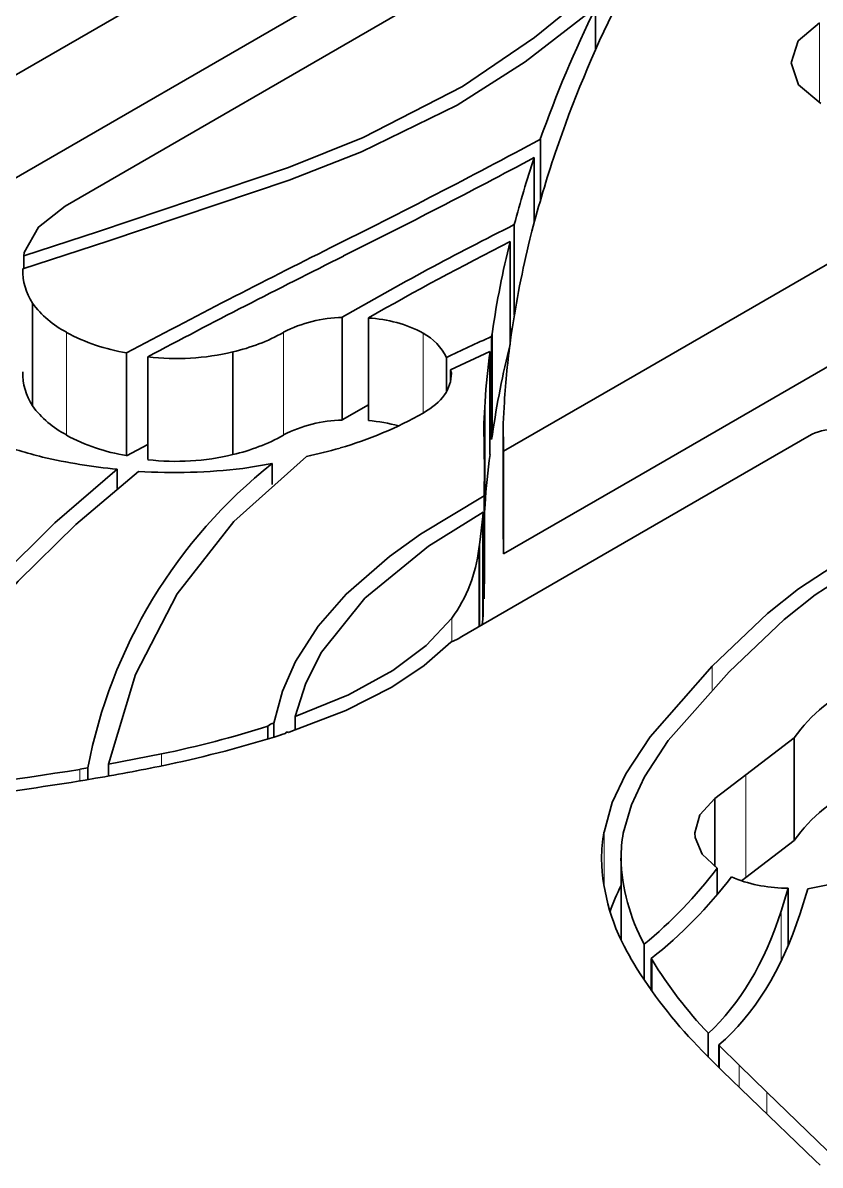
# Model space of a CAD drawing. Extents: x 315 to 857, y 212 to 651.
# Drawn here: x 714.057 to 717.227, y 626.484 to 631.024 of the extents above; entities that cross this region are included whole.
import ezdxf

# ---------------------------------------------------------------- set-up
doc = ezdxf.new("R2010")
doc.units = 0

msp = doc.modelspace()

# ---------------------------------------------------------------- linework, layer by layer
at = {"color": 7, "lineweight": 35, "ltscale": 0.061499}
for p, q in [((715.8058, 631.8425), (713.6755, 630.6125)), ((715.8058, 631.4343), (713.6755, 630.2042))]:
    msp.add_line(p, q, dxfattribs=at)
at = {"color": 7, "lineweight": 35, "ltscale": 0.0615}
msp.add_line((714.2249, 630.2953), (716.3553, 631.5253), dxfattribs=at)
at = {"color": 7, "lineweight": 35, "ltscale": 0.004189}
msp.add_line((716.3341, 631.0843), (716.3341, 630.9167), dxfattribs=at)
at = {"color": 7, "lineweight": 13, "ltscale": 0.00793}
for p, q in [((717.2244, 631.0235), (717.2244, 630.7063)), ((715.6489, 629.7903), (715.6489, 629.4731))]:
    msp.add_line(p, q, dxfattribs=at)
at = {"color": 7, "lineweight": 35, "ltscale": 0.006104}
msp.add_line((716.1146, 630.5614), (716.1146, 630.3173), dxfattribs=at)
at = {"color": 7, "lineweight": 35, "ltscale": 0.001079}
msp.add_line((716.1736, 630.5056), (716.1877, 630.5464), dxfattribs=at)
at = {"color": 7, "lineweight": 35, "ltscale": 0.006468}
msp.add_line((716.0901, 630.4881), (716.0901, 630.2294), dxfattribs=at)
at = {"color": 7, "lineweight": 35, "ltscale": 0.032576}
for p, q in [((717.619, 630.2743), (716.4905, 629.6228)), ((717.619, 629.866), (716.4905, 629.2145))]:
    msp.add_line(p, q, dxfattribs=at)
at = {"color": 7, "lineweight": 35, "ltscale": 0.00899}
msp.add_line((716.011, 630.2217), (716.011, 629.8621), dxfattribs=at)
at = {"color": 7, "lineweight": 35, "ltscale": 0.007782}
msp.add_line((714.3572, 630.1945), (714.0612, 630.0981), dxfattribs=at)
at = {"color": 7, "lineweight": 35, "ltscale": 0.00082306}
msp.add_line((716.0733, 630.1639), (716.0814, 630.1958), dxfattribs=at)
at = {"color": 7, "lineweight": 35, "ltscale": 0.008887}
msp.add_line((714.0569, 630.0455), (714.3949, 630.1558), dxfattribs=at)
at = {"color": 7, "lineweight": 35, "ltscale": 0.010207}
for p, q in [((715.9942, 630.1542), (715.9942, 629.7459)), ((714.0959, 629.9101), (714.0959, 629.5018)), ((715.4313, 629.8513), (715.4313, 629.443)), ((715.9208, 629.7766), (715.9208, 629.3683)), ((714.892, 629.7159), (714.892, 629.3076)), ((715.9683, 629.3264), (715.9683, 628.9182)), ((715.8928, 629.2374), (715.8928, 628.8291)), ((715.891, 629.1434), (715.891, 628.7352)), ((715.8859, 629.0616), (715.8859, 628.6533)), ((715.887, 629.0787), (715.887, 628.6705)), ((717.1238, 628.1824), (717.1238, 627.7742))]:
    msp.add_line(p, q, dxfattribs=at)
at = {"color": 7, "lineweight": 35, "ltscale": 0.000318441}
msp.add_line((714.0612, 630.0981), (714.0623, 630.1108), dxfattribs=at)
at = {"color": 7, "lineweight": 35, "ltscale": 0.001282}
msp.add_line((714.0612, 630.0981), (714.0612, 630.0469), dxfattribs=at)
at = {"color": 7, "lineweight": 35, "ltscale": 0.010205}
for p, q in [((715.327, 629.8538), (715.327, 629.4456)), ((715.9144, 629.7169), (715.9144, 629.3087)), ((714.4693, 629.7116), (714.4693, 629.3034)), ((714.5534, 629.6961), (714.5534, 629.2879)), ((715.9671, 629.4186), (715.9671, 629.0104)), ((715.9684, 629.3213), (715.9684, 628.9131))]:
    msp.add_line(p, q, dxfattribs=at)
at = {"color": 7, "lineweight": 35, "ltscale": 0.000255898}
msp.add_line((716.0034, 629.8096), (715.9942, 629.8051), dxfattribs=at)
at = {"color": 7, "lineweight": 13, "ltscale": 0.010205}
for p, q in [((714.2305, 629.7935), (714.2305, 629.3853)), ((715.8918, 629.1663), (715.8918, 628.7581))]:
    msp.add_line(p, q, dxfattribs=at)
at = {"color": 7, "lineweight": 13, "ltscale": 0.010207}
for p, q in [((715.0939, 629.7935), (715.0939, 629.3853)), ((715.9238, 629.7963), (715.9238, 629.388)), ((715.8947, 629.5178), (715.8947, 629.1096)), ((716.9314, 628.0356), (716.9314, 627.6273))]:
    msp.add_line(p, q, dxfattribs=at)
at = {"color": 7, "lineweight": 35, "ltscale": 0.000498271}
for p, q in [((715.9238, 629.7963), (715.9208, 629.7766)), ((715.9238, 629.388), (715.9208, 629.3683))]:
    msp.add_line(p, q, dxfattribs=at)
at = {"color": 7, "lineweight": 35, "ltscale": 0.00072161}
msp.add_line((715.9961, 629.764), (716.0002, 629.7926), dxfattribs=at)
at = {"color": 7, "lineweight": 35, "ltscale": 0.004335}
msp.add_line((715.757, 629.6443), (715.9144, 629.7169), dxfattribs=at)
at = {"color": 7, "lineweight": 35, "ltscale": 0.003406}
msp.add_line((715.741, 629.6937), (715.741, 629.5574), dxfattribs=at)
at = {"color": 7, "lineweight": 35, "ltscale": 0.000330539}
msp.add_line((715.761, 629.6317), (715.757, 629.6443), dxfattribs=at)
at = {"color": 7, "lineweight": 35, "ltscale": 0.001178}
msp.add_line((715.757, 629.6443), (715.757, 629.5972), dxfattribs=at)
at = {"color": 7, "lineweight": 35, "ltscale": 0.015074}
msp.add_line((716.4905, 629.6228), (715.9684, 629.3213), dxfattribs=at)
at = {"color": 7, "lineweight": 35, "ltscale": 0.003007}
msp.add_line((715.4313, 629.5054), (715.327, 629.4456), dxfattribs=at)
at = {"color": 7, "lineweight": 35, "ltscale": 0.002141}
msp.add_line((715.8947, 629.5178), (715.8903, 629.4323), dxfattribs=at)
at = {"color": 7, "lineweight": 35, "ltscale": 0.002112}
msp.add_line((715.9672, 629.4318), (715.9716, 629.5161), dxfattribs=at)
at = {"color": 7, "lineweight": 35, "ltscale": 0.00014801}
msp.add_line((715.8901, 629.4252), (715.8901, 629.4193), dxfattribs=at)
at = {"color": 7, "lineweight": 35, "ltscale": 0.002001}
msp.add_line((715.8901, 629.4193), (715.8914, 629.3393), dxfattribs=at)
at = {"color": 7, "lineweight": 35, "ltscale": 0.000186157}
msp.add_line((715.8903, 629.4323), (715.8903, 629.4249), dxfattribs=at)
at = {"color": 7, "lineweight": 35, "ltscale": 0.00072937}
msp.add_line((715.8903, 629.4268), (715.8903, 629.3976), dxfattribs=at)
at = {"color": 7, "lineweight": 35, "ltscale": 0.000184657}
msp.add_line((715.9671, 629.4244), (715.9672, 629.4318), dxfattribs=at)
at = {"color": 7, "lineweight": 35, "ltscale": 0.000144958}
msp.add_line((715.9671, 629.4186), (715.9671, 629.4244), dxfattribs=at)
at = {"color": 7, "lineweight": 35, "ltscale": 0.001969}
msp.add_line((715.9683, 629.3398), (715.9671, 629.4186), dxfattribs=at)
at = {"color": 7, "lineweight": 35, "ltscale": 0.003989}
msp.add_line((717.0455, 629.3024), (717.1837, 629.3821), dxfattribs=at)
at = {"color": 7, "lineweight": 35, "ltscale": 0.002385}
msp.add_line((714.5535, 629.3483), (714.4693, 629.3034), dxfattribs=at)
at = {"color": 7, "lineweight": 35, "ltscale": 0.002548}
msp.add_line((715.8914, 629.3393), (715.8928, 629.2374), dxfattribs=at)
at = {"color": 7, "lineweight": 35, "ltscale": 0.00046387}
msp.add_line((715.9684, 629.3213), (715.9683, 629.3398), dxfattribs=at)
at = {"color": 7, "lineweight": 13, "ltscale": 0.000306702}
msp.add_line((715.9683, 629.3398), (715.9683, 629.3276), dxfattribs=at)
at = {"color": 7, "lineweight": 35, "ltscale": 0.002955}
msp.add_line((714.9313, 629.253), (715.0479, 629.2726), dxfattribs=at)
at = {"color": 7, "lineweight": 35, "ltscale": 0.0021}
msp.add_line((715.0479, 629.2726), (715.0479, 629.1886), dxfattribs=at)
at = {"color": 7, "lineweight": 35, "ltscale": 0.035898}
msp.add_line((715.802, 628.5844), (717.0455, 629.3024), dxfattribs=at)
at = {"color": 7, "lineweight": 35, "ltscale": 0.001915}
msp.add_line((714.4325, 629.2498), (714.4325, 629.1732), dxfattribs=at)
at = {"color": 7, "lineweight": 35, "ltscale": 0.001778}
msp.add_line((715.8928, 629.2374), (715.8918, 629.1663), dxfattribs=at)
at = {"color": 7, "lineweight": 35, "ltscale": 0.015073}
msp.add_line((716.4905, 629.2145), (715.9684, 628.9131), dxfattribs=at)
at = {"color": 7, "lineweight": 35, "ltscale": 0.000571078}
msp.add_line((715.8918, 629.1663), (715.891, 629.1434), dxfattribs=at)
at = {"color": 7, "lineweight": 35, "ltscale": 0.000761359}
msp.add_line((715.8947, 629.1096), (715.8928, 629.0792), dxfattribs=at)
at = {"color": 7, "lineweight": 35, "ltscale": 0.002569}
msp.add_line((715.8859, 629.0616), (715.8742, 628.9595), dxfattribs=at)
at = {"color": 7, "lineweight": 35, "ltscale": 0.000429751}
for p, q in [((715.887, 629.0787), (715.8859, 629.0616)), ((715.887, 628.6705), (715.8859, 628.6533))]:
    msp.add_line(p, q, dxfattribs=at)
at = {"color": 7, "lineweight": 35, "ltscale": 0.00197}
msp.add_line((715.9683, 628.9316), (715.9671, 629.0104), dxfattribs=at)
at = {"color": 7, "lineweight": 35, "ltscale": 0.000675432}
msp.add_line((715.8742, 628.9595), (715.8703, 628.9327), dxfattribs=at)
at = {"color": 7, "lineweight": 13, "ltscale": 0.008334}
msp.add_line((715.8742, 628.9595), (715.8742, 628.6261), dxfattribs=at)
at = {"color": 7, "lineweight": 13, "ltscale": 0.007722}
msp.add_line((715.8703, 628.9327), (715.8703, 628.6238), dxfattribs=at)
at = {"color": 7, "lineweight": 35, "ltscale": 0.001776}
msp.add_line((715.8928, 628.8291), (715.8918, 628.7581), dxfattribs=at)
at = {"color": 7, "lineweight": 35, "ltscale": 0.000572603}
msp.add_line((715.8918, 628.7581), (715.891, 628.7352), dxfattribs=at)
at = {"color": 7, "lineweight": 13, "ltscale": 0.002365}
msp.add_line((715.7629, 628.6581), (715.7629, 628.5635), dxfattribs=at)
at = {"color": 7, "lineweight": 35, "ltscale": 0.000546139}
msp.add_line((715.8859, 628.6533), (715.8836, 628.6316), dxfattribs=at)
at = {"color": 7, "lineweight": 35, "ltscale": 0.000414301}
msp.add_line((715.7877, 628.5761), (715.802, 628.5844), dxfattribs=at)
at = {"color": 7, "lineweight": 35, "ltscale": 0.000717199}
msp.add_line((715.7592, 628.5618), (715.7849, 628.5745), dxfattribs=at)
at = {"color": 7, "lineweight": 35, "ltscale": 7.93017e-05}
msp.add_line((715.7849, 628.5745), (715.7877, 628.5761), dxfattribs=at)
at = {"color": 7, "lineweight": 13, "ltscale": 0.002299}
msp.add_line((716.7975, 628.467), (716.7975, 628.375), dxfattribs=at)
at = {"color": 7, "lineweight": 35, "ltscale": 0.001344}
msp.add_line((715.1397, 628.2668), (715.1397, 628.213), dxfattribs=at)
at = {"color": 7, "lineweight": 35, "ltscale": 0.001266}
msp.add_line((715.0313, 628.2284), (715.0313, 628.1777), dxfattribs=at)
at = {"color": 7, "lineweight": 35, "ltscale": 0.001387}
msp.add_line((715.0543, 628.2403), (715.0543, 628.1848), dxfattribs=at)
at = {"color": 7, "lineweight": 35, "ltscale": 0.000538021}
msp.add_line((715.0834, 628.1941), (715.1039, 628.2008), dxfattribs=at)
at = {"color": 7, "lineweight": 35, "ltscale": 0.000261545}
msp.add_line((715.1132, 628.204), (715.123, 628.2074), dxfattribs=at)
at = {"color": 7, "lineweight": 35, "ltscale": 0.006051}
for p, q in [((717.1238, 628.1824), (716.9314, 628.0356)), ((717.1238, 627.7742), (716.9314, 627.6273))]:
    msp.add_line(p, q, dxfattribs=at)
at = {"color": 7, "lineweight": 35, "ltscale": 0.005391}
msp.add_line((714.6086, 628.1183), (714.3969, 628.0778), dxfattribs=at)
at = {"color": 7, "lineweight": 13, "ltscale": 0.001187}
msp.add_line((714.6086, 628.1183), (714.6086, 628.0708), dxfattribs=at)
at = {"color": 7, "lineweight": 35, "ltscale": 0.000801224}
msp.add_line((714.3153, 628.0625), (714.2837, 628.0573), dxfattribs=at)
at = {"color": 7, "lineweight": 13, "ltscale": 0.00116}
msp.add_line((714.2837, 628.0573), (714.2837, 628.0109), dxfattribs=at)
at = {"color": 7, "lineweight": 35, "ltscale": 0.00116}
msp.add_line((714.3153, 628.0625), (714.3153, 628.0161), dxfattribs=at)
at = {"color": 7, "lineweight": 35, "ltscale": 0.00119}
msp.add_line((714.3969, 628.0778), (714.3969, 628.0302), dxfattribs=at)
at = {"color": 7, "lineweight": 35, "ltscale": 0.001048}
msp.add_line((714.305, 628.0144), (714.3463, 628.0214), dxfattribs=at)
at = {"color": 7, "lineweight": 35, "ltscale": 0.003874}
msp.add_line((716.9314, 628.0356), (716.8081, 627.9417), dxfattribs=at)
at = {"color": 7, "lineweight": 35, "ltscale": 0.006775}
msp.add_line((716.8081, 627.9417), (716.8081, 627.6707), dxfattribs=at)
at = {"color": 7, "lineweight": 13, "ltscale": 0.005426}
msp.add_line((716.3677, 627.8079), (716.3677, 627.5908), dxfattribs=at)
at = {"color": 7, "lineweight": 35, "ltscale": 0.000469539}
msp.add_line((716.7283, 627.8051), (716.7296, 627.7864), dxfattribs=at)
at = {"color": 7, "lineweight": 35, "ltscale": 0.008095}
msp.add_line((716.4355, 627.7043), (716.4355, 627.3805), dxfattribs=at)
at = {"color": 7, "lineweight": 35, "ltscale": 0.002646}
msp.add_line((716.8171, 627.6642), (716.8171, 627.5583), dxfattribs=at)
at = {"color": 7, "lineweight": 35, "ltscale": 0.000339006}
msp.add_line((716.8741, 627.6299), (716.8865, 627.6245), dxfattribs=at)
at = {"color": 7, "lineweight": 35, "ltscale": 0.000545089}
msp.add_line((716.9314, 627.6273), (716.9141, 627.614), dxfattribs=at)
at = {"color": 7, "lineweight": 35, "ltscale": 0.002392}
msp.add_line((717.1004, 627.5845), (717.0724, 627.493), dxfattribs=at)
at = {"color": 7, "lineweight": 35, "ltscale": 0.005685}
msp.add_line((717.1004, 627.5845), (717.1004, 627.3571), dxfattribs=at)
at = {"color": 7, "lineweight": 35, "ltscale": 0.002552}
msp.add_line((717.148, 627.4848), (717.178, 627.5824), dxfattribs=at)
at = {"color": 7, "lineweight": 13, "ltscale": 0.004941}
msp.add_line((717.0724, 627.493), (717.0724, 627.2953), dxfattribs=at)
at = {"color": 7, "lineweight": 35, "ltscale": 0.003526}
msp.add_line((716.527, 627.3616), (716.527, 627.2205), dxfattribs=at)
at = {"color": 7, "lineweight": 35, "ltscale": 0.0006953}
msp.add_line((716.4722, 627.309), (716.4865, 627.2852), dxfattribs=at)
at = {"color": 7, "lineweight": 35, "ltscale": 0.000166181}
msp.add_line((716.5592, 627.2996), (716.5558, 627.3053), dxfattribs=at)
at = {"color": 7, "lineweight": 35, "ltscale": 0.003163}
msp.add_line((716.5558, 627.3053), (716.5558, 627.1788), dxfattribs=at)
at = {"color": 7, "lineweight": 13, "ltscale": 0.003139}
msp.add_line((716.5592, 627.2996), (716.5592, 627.174), dxfattribs=at)
at = {"color": 7, "lineweight": 35, "ltscale": 0.002356}
msp.add_line((716.7823, 627.0081), (716.7823, 626.9138), dxfattribs=at)
at = {"color": 7, "lineweight": 35, "ltscale": 0.00072196}
msp.add_line((716.7397, 626.9579), (716.7597, 626.9371), dxfattribs=at)
at = {"color": 7, "lineweight": 35, "ltscale": 0.000109023}
msp.add_line((716.8271, 626.9586), (716.8242, 626.9618), dxfattribs=at)
at = {"color": 7, "lineweight": 35, "ltscale": 0.00224}
msp.add_line((716.8242, 626.9618), (716.8242, 626.8722), dxfattribs=at)
at = {"color": 7, "lineweight": 35, "ltscale": 0.002742}
msp.add_line((716.9046, 626.881), (716.8271, 626.9586), dxfattribs=at)
at = {"color": 7, "lineweight": 13, "ltscale": 0.002235}
msp.add_line((716.8271, 626.9586), (716.8271, 626.8692), dxfattribs=at)
at = {"color": 7, "lineweight": 35, "ltscale": 0.002792}
msp.add_line((716.7597, 626.9371), (716.8386, 626.8581), dxfattribs=at)
at = {"color": 7, "lineweight": 35, "ltscale": 0.00382}
msp.add_line((716.8386, 626.8581), (716.9485, 626.7519), dxfattribs=at)
at = {"color": 7, "lineweight": 35, "ltscale": 0.003828}
msp.add_line((717.0148, 626.7747), (716.9046, 626.881), dxfattribs=at)
at = {"color": 7, "lineweight": 13, "ltscale": 0.002167}
msp.add_line((716.9046, 626.881), (716.9046, 626.7943), dxfattribs=at)
at = {"color": 7, "lineweight": 35, "ltscale": 0.008353}
msp.add_line((717.2556, 626.543), (717.0148, 626.7747), dxfattribs=at)
at = {"color": 7, "lineweight": 13, "ltscale": 0.00217}
msp.add_line((717.0148, 626.7747), (717.0148, 626.6879), dxfattribs=at)
at = {"color": 7, "lineweight": 35, "ltscale": 0.008971}
msp.add_line((716.9485, 626.7519), (717.2072, 626.5032), dxfattribs=at)
at = {"color": 7, "lineweight": 35, "ltscale": 0.000690699}
msp.add_line((717.2072, 626.5032), (717.2272, 626.4841), dxfattribs=at)
at = {"color": 7, "lineweight": 35}
for points in [[(716.3984, 631.2157), (716.0916, 630.9651), (715.8049, 630.7707), (715.4105, 630.5678), (715.1133, 630.4492), (714.3572, 630.1945)], [(714.3949, 630.1558), (715.1162, 630.3984), (715.4036, 630.5107), (715.7834, 630.6968), (716.0537, 630.8686), (716.3341, 631.0843)], [(717.2244, 631.0235), (717.1403, 630.9515), (717.1122, 630.865)], [(717.1122, 630.865), (717.1416, 630.7776), (717.2299, 630.7031)], [(714.0623, 630.1108), (714.1198, 630.2119), (714.2249, 630.2953)], [(714.3969, 628.0778), (714.5043, 628.4335), (714.6704, 628.7543), (714.8965, 629.0425), (715.1843, 629.3002)], [(714.4325, 629.2498), (714.184, 629.037), (713.9554, 628.8101), (713.7932, 628.6218), (713.6493, 628.4246), (713.5112, 628.1896), (713.4036, 627.9429)], [(713.4863, 627.9518), (713.5951, 628.1952), (713.734, 628.427), (713.8771, 628.6201), (714.0377, 628.8046), (714.2671, 629.0299), (714.5164, 629.2412)], [(715.891, 629.1434), (715.6381, 628.9918), (715.5142, 628.9035), (715.3419, 628.7533), (715.2312, 628.6267), (715.1411, 628.486), (715.089, 628.3679), (715.0543, 628.2403)], [(717.786, 629.0866), (717.5528, 629.0087), (717.3481, 628.9095), (717.1415, 628.7746), (717.0183, 628.6759), (716.7975, 628.467)], [(715.1397, 628.2668), (715.1826, 628.3999), (715.2451, 628.5222), (715.4165, 628.737), (715.6693, 628.9437), (715.887, 629.0787)], [(716.8648, 628.4451), (717.0846, 628.653), (717.2073, 628.7508), (717.4127, 628.8835), (717.6031, 628.9746), (717.8181, 629.046)], [(715.7629, 628.6581), (715.6611, 628.5492), (715.5278, 628.4497), (715.3519, 628.3538), (715.1397, 628.2668)], [(715.123, 628.2074), (715.3413, 628.2913), (715.5243, 628.384), (715.6531, 628.4695), (715.7592, 628.5618)], [(716.7975, 628.467), (716.5511, 628.1868), (716.4544, 628.0389), (716.4008, 627.9248), (716.3677, 627.8079)], [(716.4445, 627.8032), (716.4765, 627.9164), (716.5288, 628.0272), (716.6234, 628.1711), (716.8648, 628.4451)], [(715.1039, 628.2008), (715.1031, 628.2026), (715.1028, 628.2036), (715.1044, 628.2044), (715.11, 628.2042), (715.1132, 628.204)], [(716.8081, 627.9417), (716.7483, 627.876), (716.7283, 627.8051)], [(716.7296, 627.7864), (716.7574, 627.7206), (716.8171, 627.6642)], [(717.178, 627.5824), (717.3239, 627.6107), (717.436, 627.6699)]]:
    msp.add_lwpolyline(points, dxfattribs=at)
for centre, radius, start, end in [((709.1217, 644.3511), 14.0191, 287.7529, 291.43864), ((720.7924, 628.9401), 4.8769, 153.2803, 160.7702), ((720.8102, 628.8953), 4.9826, 153.9396, 160.4639), ((703.208, 654.5323), 27.2251, 296.32593, 298.29924), ((720.3505, 629.0944), 4.4089, 161.3313, 165.5324), ((701.1734, 658.4937), 31.7306, 296.50155, 298.04137), ((720.5417, 629.0209), 4.6871, 161.7588, 165.1558), ((721.6956, 618.8257), 12.735, 116.51095, 120.00631), ((730.4824, 599.6139), 34.0926, 116.47822, 118.01464), ((721.6542, 618.9568), 12.5465, 116.81569, 119.73503), ((719.7043, 629.2366), 3.8218, 166.108, 171.5787), ((719.8394, 629.2294), 3.8802, 166.0647, 171.6549), ((731.1261, 598.416), 35.3994, 116.49724, 117.91528), ((714.2802, 630.0359), 0.2232, 177.5541, 214.3338), ((714.4067, 630.1375), 0.3857, 216.179, 242.8711), ((715.3352, 629.3293), 0.5238, 90.9008, 117.4623), ((715.4039, 629.3237), 0.5276, 62.2886, 87.02), ((714.5905, 630.4631), 0.7606, 241.736, 260.8374), ((714.718, 630.4742), 0.7778, 282.9221, 298.9096), ((715.5455, 629.5991), 0.2172, 25.8273, 61.6023), ((717.4784, 626.1777), 3.9216, 113.4024, 116.296), ((719.4373, 629.2993), 3.4724, 172.3088, 176.4198), ((719.3324, 629.2733), 3.4465, 172.6033, 175.9303), ((719.7043, 628.8283), 3.8218, 166.108, 171.5787), ((714.6658, 630.6548), 0.9655, 263.3137, 283.5481), ((714.2802, 629.6277), 0.2232, 177.5541, 214.3338), ((714.4067, 629.7292), 0.3857, 216.179, 242.8711), ((715.3352, 628.9211), 0.5238, 90.9008, 117.4623), ((714.8938, 630.8086), 1.5343, 286.0532, 299.4853), ((715.3754, 628.7632), 0.682, 75.0514, 85.2943), ((717.2847, 629.197), 0.2112, 61.4131, 118.5821), ((714.5842, 631.1096), 1.8662, 250.15, 256.0767), ((714.5905, 630.0548), 0.7606, 241.736, 260.8374), ((714.718, 630.066), 0.7778, 282.9221, 298.9096), ((714.7047, 631.4978), 2.2492, 282.3092, 285.8264), ((719.3324, 628.865), 3.4465, 172.6033, 175.9303), ((714.6318, 631.4176), 2.1768, 256.8118, 264.7469), ((716.302, 627.6854), 2.0219, 128.3125, 169.252), ((714.6658, 630.2465), 0.9655, 263.3137, 283.5481), ((714.6587, 631.5367), 2.2999, 266.4521, 276.8074), ((715.2932, 628.9977), 0.58, 324.1219, 353.5739), ((717.6138, 627.8401), 0.5976, 112.1055, 145.061), ((713.6953, 632.4995), 4.4753, 281.7767, 287.3707), ((715.0538, 628.2126), 0.0273, 88.9464, 145.0402), ((713.6776, 632.6465), 4.6692, 281.84, 287.5229), ((712.0878, 641.6628), 13.7818, 275.82353, 279.168), ((713.0632, 635.5515), 7.6386, 279.66964, 281.87957), ((711.9393, 642.8246), 14.9983, 275.6324, 279.07547), ((717.6138, 627.4319), 0.5976, 112.1055, 145.061), ((716.9509, 627.7017), 0.5928, 169.6839, 180.0675), ((716.9826, 627.7051), 0.547, 169.6626, 180.0809), ((717.1653, 627.7266), 0.8083, 181.8123, 211.0691), ((717.1968, 627.7266), 0.7621, 181.6787, 208.5909), ((715.3957, 628.7407), 1.7834, 309.3625, 322.8622), ((715.4287, 628.7309), 1.8172, 308.3307, 322.7028), ((717.1614, 627.2271), 0.8138, 153.0564, 161.0012), ((717.0961, 628.1671), 0.5821, 248.8822, 270.4225), ((718.0663, 628.25), 1.8515, 211.4133, 224.2442), ((718.0768, 628.2346), 1.7829, 211.6361, 223.456)]:
    msp.add_arc(centre, radius, start, end, dxfattribs=at)
for centre, major_axis, ratio, start_param, end_param in [((678.4028, 639.2907), (37.3536, -9.6959), 0.060838, 6.221465, 6.298881), ((713.6928, 632.3124), (2.9314, -5.4182), 0.350189, 0.089688, 0.320255), ((713.9882, 631.9799), (2.6914, -5.1164), 0.3646, 0.082498, 0.340445)]:
    msp.add_ellipse(centre, major_axis=major_axis, ratio=ratio, start_param=start_param, end_param=end_param, dxfattribs=at)

doc.saveas('drawing.dxf')
